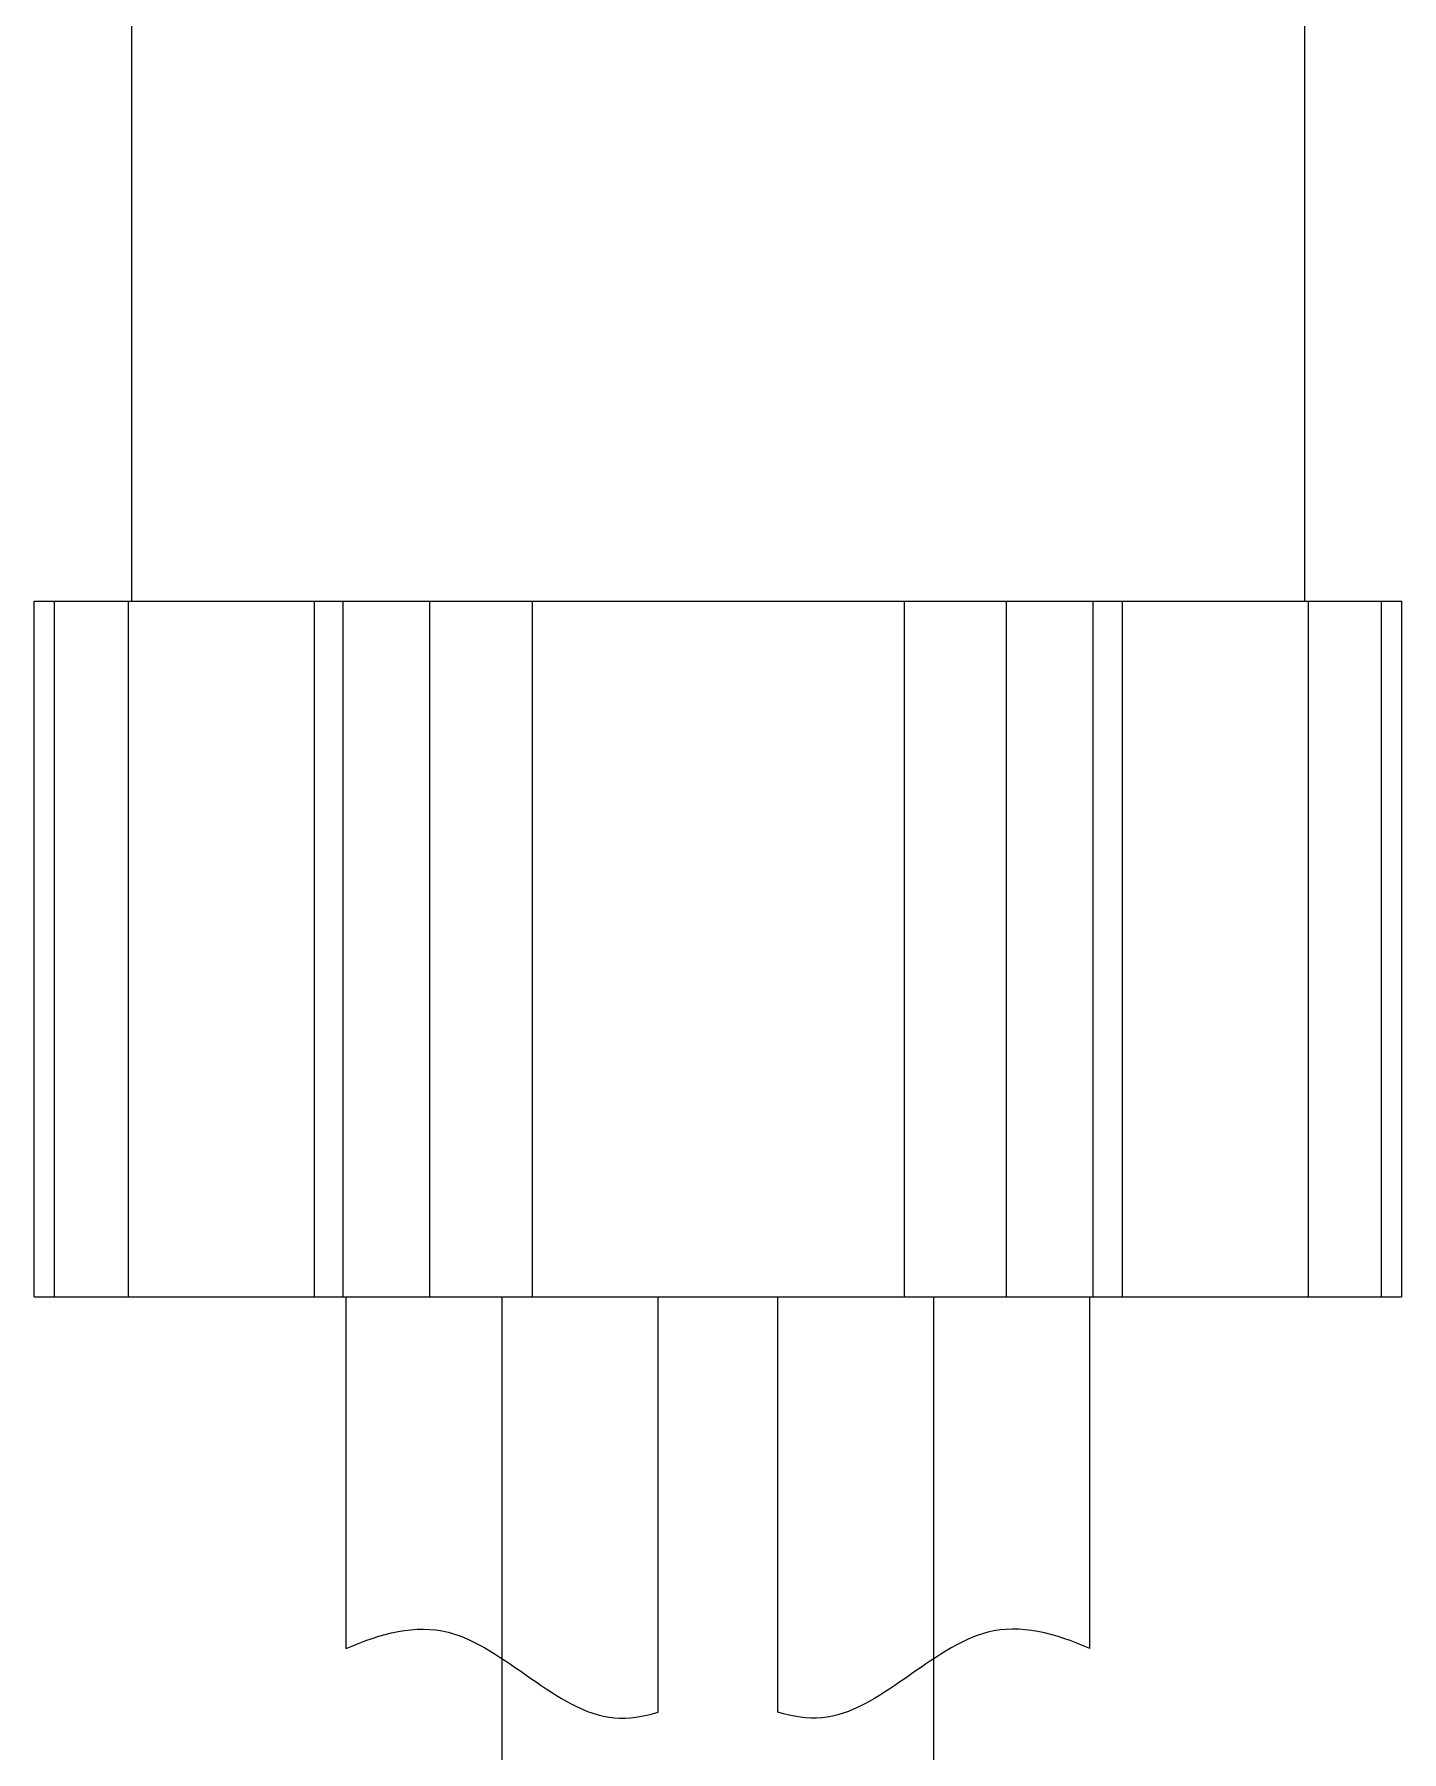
# Model space of a CAD drawing. Header units: millimetres. Extents: x 3817 to 4149, y 28263 to 28669.
# Drawn here: x 4053.1 to 4110.1, y 28394.8 to 28466.3 of the extents above; entities that cross this region are included whole.
import ezdxf
from ezdxf.lldxf.tags import DXFTag

# ---------------------------------------------------------------- set-up
doc = ezdxf.new("R2010")
doc.units = ezdxf.units.MM
tags = doc.linetypes.add('New Line23', pattern=[50.6, 31.7, -6.3, 6.3, -6.3]).pattern_tags.tags
tags[10:11] = [DXFTag(74, 4), DXFTag(75, 0), DXFTag(340, '0'), DXFTag(46, 1.0), DXFTag(50, 0.0), DXFTag(44, 0.0), DXFTag(45, 0.0)]
tags[8:9] = [DXFTag(74, 4), DXFTag(75, 0), DXFTag(340, '0'), DXFTag(46, 1.0), DXFTag(50, 0.0), DXFTag(44, 0.0), DXFTag(45, 0.0)]
tags[6:7] = [DXFTag(74, 4), DXFTag(75, 0), DXFTag(340, '0'), DXFTag(46, 1.0), DXFTag(50, 0.0), DXFTag(44, 0.0), DXFTag(45, 0.0)]
tags[4:5] = [DXFTag(74, 4), DXFTag(75, 0), DXFTag(340, '0'), DXFTag(46, 1.0), DXFTag(50, 0.0), DXFTag(44, 0.0), DXFTag(45, 0.0)]
tags = doc.linetypes.add('New Line24', pattern=[50.6, 31.7, -6.3, 6.3, -6.3]).pattern_tags.tags
tags[10:11] = [DXFTag(74, 4), DXFTag(75, 0), DXFTag(340, '0'), DXFTag(46, 1.0), DXFTag(50, 0.0), DXFTag(44, 0.0), DXFTag(45, 0.0)]
tags[8:9] = [DXFTag(74, 4), DXFTag(75, 0), DXFTag(340, '0'), DXFTag(46, 1.0), DXFTag(50, 0.0), DXFTag(44, 0.0), DXFTag(45, 0.0)]
tags[6:7] = [DXFTag(74, 4), DXFTag(75, 0), DXFTag(340, '0'), DXFTag(46, 1.0), DXFTag(50, 0.0), DXFTag(44, 0.0), DXFTag(45, 0.0)]
tags[4:5] = [DXFTag(74, 4), DXFTag(75, 0), DXFTag(340, '0'), DXFTag(46, 1.0), DXFTag(50, 0.0), DXFTag(44, 0.0), DXFTag(45, 0.0)]
tags = doc.linetypes.add('New Line25', pattern=[50.6, 31.7, -6.3, 6.3, -6.3]).pattern_tags.tags
tags[10:11] = [DXFTag(74, 4), DXFTag(75, 0), DXFTag(340, '0'), DXFTag(46, 1.0), DXFTag(50, 0.0), DXFTag(44, 0.0), DXFTag(45, 0.0)]
tags[8:9] = [DXFTag(74, 4), DXFTag(75, 0), DXFTag(340, '0'), DXFTag(46, 1.0), DXFTag(50, 0.0), DXFTag(44, 0.0), DXFTag(45, 0.0)]
tags[6:7] = [DXFTag(74, 4), DXFTag(75, 0), DXFTag(340, '0'), DXFTag(46, 1.0), DXFTag(50, 0.0), DXFTag(44, 0.0), DXFTag(45, 0.0)]
tags[4:5] = [DXFTag(74, 4), DXFTag(75, 0), DXFTag(340, '0'), DXFTag(46, 1.0), DXFTag(50, 0.0), DXFTag(44, 0.0), DXFTag(45, 0.0)]
tags = doc.linetypes.add('New Line26', pattern=[50.6, 31.7, -6.3, 6.3, -6.3]).pattern_tags.tags
tags[10:11] = [DXFTag(74, 4), DXFTag(75, 0), DXFTag(340, '0'), DXFTag(46, 1.0), DXFTag(50, 0.0), DXFTag(44, 0.0), DXFTag(45, 0.0)]
tags[8:9] = [DXFTag(74, 4), DXFTag(75, 0), DXFTag(340, '0'), DXFTag(46, 1.0), DXFTag(50, 0.0), DXFTag(44, 0.0), DXFTag(45, 0.0)]
tags[6:7] = [DXFTag(74, 4), DXFTag(75, 0), DXFTag(340, '0'), DXFTag(46, 1.0), DXFTag(50, 0.0), DXFTag(44, 0.0), DXFTag(45, 0.0)]
tags[4:5] = [DXFTag(74, 4), DXFTag(75, 0), DXFTag(340, '0'), DXFTag(46, 1.0), DXFTag(50, 0.0), DXFTag(44, 0.0), DXFTag(45, 0.0)]

msp = doc.modelspace()

# ---------------------------------------------------------------- linework, layer by layer
for points in [[(4057.149, 28473.186), (4057.149, 28473.186), (4057.149, 28442.717), (4057.149, 28442.717)], [(4106.014, 28473.186), (4106.014, 28473.186), (4106.014, 28442.717), (4106.014, 28442.717)], [(4053.102, 28442.717), (4053.102, 28442.717), (4053.102, 28442.717), (4053.102, 28442.717)], [(4053.102, 28413.747), (4053.102, 28413.747), (4053.102, 28442.717), (4053.102, 28442.717)], [(4053.102, 28442.717), (4053.102, 28442.717), (4110.061, 28442.717), (4110.061, 28442.717)], [(4053.946, 28442.717), (4053.946, 28442.717), (4053.946, 28442.717), (4053.946, 28442.717)], [(4053.946, 28413.747), (4053.946, 28413.747), (4053.946, 28442.717), (4053.946, 28442.717)], [(4057.006, 28442.717), (4057.006, 28442.717), (4057.006, 28442.717), (4057.006, 28442.717)], [(4057.006, 28442.717), (4057.006, 28442.717), (4057.006, 28413.747), (4057.006, 28413.747)], [(4064.756, 28442.717), (4064.756, 28442.717), (4064.756, 28442.717), (4064.756, 28442.717)], [(4064.756, 28442.717), (4064.756, 28442.717), (4064.756, 28413.747), (4064.756, 28413.747)], [(4065.966, 28442.717), (4065.966, 28442.717), (4065.966, 28442.717), (4065.966, 28442.717)], [(4065.966, 28413.747), (4065.966, 28413.747), (4065.966, 28442.717), (4065.966, 28442.717)], [(4069.577, 28442.717), (4069.577, 28442.717), (4069.577, 28442.717), (4069.577, 28442.717)], [(4069.577, 28413.747), (4069.577, 28413.747), (4069.577, 28442.717), (4069.577, 28442.717)], [(4073.845, 28442.717), (4073.845, 28442.717), (4073.845, 28442.717), (4073.845, 28442.717)], [(4073.845, 28442.717), (4073.845, 28442.717), (4073.845, 28413.747), (4073.845, 28413.747)], [(4089.336, 28442.717), (4089.336, 28442.717), (4089.336, 28442.717), (4089.336, 28442.717)], [(4089.336, 28442.717), (4089.336, 28442.717), (4089.336, 28413.747), (4089.336, 28413.747)], [(4093.604, 28442.717), (4093.604, 28442.717), (4093.604, 28442.717), (4093.604, 28442.717)], [(4093.604, 28413.747), (4093.604, 28413.747), (4093.604, 28442.717), (4093.604, 28442.717)], [(4097.214, 28442.717), (4097.214, 28442.717), (4097.214, 28442.717), (4097.214, 28442.717)], [(4097.214, 28413.747), (4097.214, 28413.747), (4097.214, 28442.717), (4097.214, 28442.717)], [(4098.421, 28442.717), (4098.421, 28442.717), (4098.421, 28442.717), (4098.421, 28442.717)], [(4098.421, 28442.717), (4098.421, 28442.717), (4098.421, 28413.747), (4098.421, 28413.747)], [(4106.162, 28442.717), (4106.162, 28442.717), (4106.162, 28442.717), (4106.162, 28442.717)], [(4106.162, 28442.717), (4106.162, 28442.717), (4106.162, 28413.747), (4106.162, 28413.747)], [(4109.219, 28442.717), (4109.219, 28442.717), (4109.219, 28442.717), (4109.219, 28442.717)], [(4109.219, 28413.747), (4109.219, 28413.747), (4109.219, 28442.717), (4109.219, 28442.717)], [(4110.061, 28442.717), (4110.061, 28442.717), (4110.061, 28442.717), (4110.061, 28442.717)], [(4110.061, 28442.717), (4110.061, 28442.717), (4110.061, 28442.717), (4110.061, 28442.717)], [(4110.061, 28413.747), (4110.061, 28413.747), (4110.061, 28442.717), (4110.061, 28442.717)], [(4053.102, 28413.747), (4053.102, 28413.747), (4110.06, 28413.747), (4110.06, 28413.747)], [(4066.093, 28413.747), (4066.093, 28413.747), (4066.093, 28413.747), (4066.093, 28413.747)], [(4066.093, 28399.104), (4066.093, 28399.104), (4066.093, 28413.747), (4066.093, 28413.747)], [(4079.084, 28413.747), (4079.084, 28413.747), (4079.084, 28413.747), (4079.084, 28413.747)], [(4079.084, 28396.457), (4079.084, 28396.457), (4079.084, 28413.747), (4079.084, 28413.747)], [(4084.08, 28413.747), (4084.08, 28413.747), (4084.08, 28413.747), (4084.08, 28413.747)], [(4084.08, 28396.457), (4084.08, 28396.457), (4084.08, 28413.747), (4084.08, 28413.747)], [(4097.071, 28413.747), (4097.071, 28413.747), (4097.071, 28413.747), (4097.071, 28413.747)], [(4097.071, 28399.104), (4097.071, 28399.104), (4097.071, 28413.747), (4097.071, 28413.747)], [(4110.06, 28413.747), (4110.06, 28413.747), (4110.06, 28413.747), (4110.06, 28413.747)]]:
    msp.add_open_spline(points, degree=3)
at = {"linetype": 'New Line25'}
msp.add_open_spline([(4072.588, 28413.747), (4072.588, 28413.747), (4072.588, 28413.747), (4072.588, 28413.747)], degree=3, dxfattribs=at)
at = {"linetype": 'New Line26'}
msp.add_open_spline([(4072.588, 28388.295), (4072.588, 28388.295), (4072.588, 28413.747), (4072.588, 28413.747)], degree=3, dxfattribs=at)
at = {"linetype": 'New Line23'}
msp.add_open_spline([(4090.575, 28413.747), (4090.575, 28413.747), (4090.575, 28413.747), (4090.575, 28413.747)], degree=3, dxfattribs=at)
at = {"linetype": 'New Line24'}
msp.add_open_spline([(4090.575, 28388.295), (4090.575, 28388.295), (4090.575, 28413.747), (4090.575, 28413.747)], degree=3, dxfattribs=at)
for points in [[(4066.093, 28399.104), (4067.549, 28399.751), (4068.981, 28400.127), (4070.345, 28399.783), (4070.345, 28399.783), (4072.705, 28399.189), (4074.863, 28396.441), (4077.259, 28396.222), (4077.259, 28396.222), (4077.855, 28396.167), (4078.465, 28396.269), (4079.084, 28396.457)], [(4097.071, 28399.104), (4095.613, 28399.751), (4094.182, 28400.127), (4092.819, 28399.783), (4092.819, 28399.783), (4090.458, 28399.189), (4088.301, 28396.441), (4085.905, 28396.222), (4085.905, 28396.222), (4085.309, 28396.167), (4084.698, 28396.269), (4084.08, 28396.457)]]:
    msp.add_open_spline(points, degree=3, knots=[0, 0, 0, 0, 0.333333, 0.333333, 0.333333, 0.333333, 0.666667, 0.666667, 0.666667, 0.666667, 1, 1, 1, 1])

doc.saveas('drawing.dxf')
